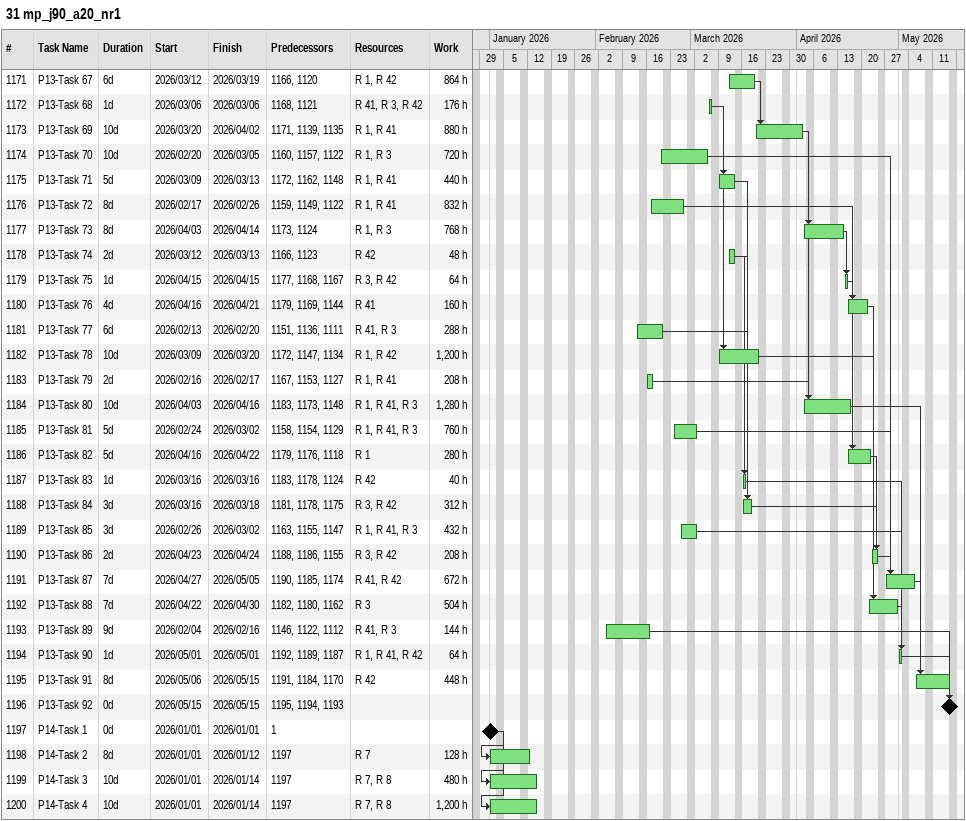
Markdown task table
31 mp_j90_a20_nr1

| ID | Task | Duration | Start | Finish | Predecessors | Resources | Work (h) |
|---|---|---|---|---|---|---|---|
| 1171 | P13-Task 67 | 6d | 2026-03-12 | 2026-03-19 | 1166, 1120 | R 1, R 42 | 864 |
| 1172 | P13-Task 68 | 1d | 2026-03-06 | 2026-03-06 | 1168, 1121 | R 41, R 3, R 42 | 176 |
| 1173 | P13-Task 69 | 10d | 2026-03-20 | 2026-04-02 | 1171, 1139, 1135 | R 1, R 41 | 880 |
| 1174 | P13-Task 70 | 10d | 2026-02-20 | 2026-03-05 | 1160, 1157, 1122 | R 1, R 3 | 720 |
| 1175 | P13-Task 71 | 5d | 2026-03-09 | 2026-03-13 | 1172, 1162, 1148 | R 1, R 41 | 440 |
| 1176 | P13-Task 72 | 8d | 2026-02-17 | 2026-02-26 | 1159, 1149, 1122 | R 1, R 41 | 832 |
| 1177 | P13-Task 73 | 8d | 2026-04-03 | 2026-04-14 | 1173, 1124 | R 1, R 3 | 768 |
| 1178 | P13-Task 74 | 2d | 2026-03-12 | 2026-03-13 | 1166, 1123 | R 42 | 48 |
| 1179 | P13-Task 75 | 1d | 2026-04-15 | 2026-04-15 | 1177, 1168, 1167 | R 3, R 42 | 64 |
| 1180 | P13-Task 76 | 4d | 2026-04-16 | 2026-04-21 | 1179, 1169, 1144 | R 41 | 160 |
| 1181 | P13-Task 77 | 6d | 2026-02-13 | 2026-02-20 | 1151, 1136, 1111 | R 41, R 3 | 288 |
| 1182 | P13-Task 78 | 10d | 2026-03-09 | 2026-03-20 | 1172, 1147, 1134 | R 1, R 42 | 1200 |
| 1183 | P13-Task 79 | 2d | 2026-02-16 | 2026-02-17 | 1167, 1153, 1127 | R 1, R 41 | 208 |
| 1184 | P13-Task 80 | 10d | 2026-04-03 | 2026-04-16 | 1183, 1173, 1148 | R 1, R 41, R 3 | 1280 |
| 1185 | P13-Task 81 | 5d | 2026-02-24 | 2026-03-02 | 1158, 1154, 1129 | R 1, R 41, R 3 | 760 |
| 1186 | P13-Task 82 | 5d | 2026-04-16 | 2026-04-22 | 1179, 1176, 1118 | R 1 | 280 |
| 1187 | P13-Task 83 | 1d | 2026-03-16 | 2026-03-16 | 1183, 1178, 1124 | R 42 | 40 |
| 1188 | P13-Task 84 | 3d | 2026-03-16 | 2026-03-18 | 1181, 1178, 1175 | R 3, R 42 | 312 |
| 1189 | P13-Task 85 | 3d | 2026-02-26 | 2026-03-02 | 1163, 1155, 1147 | R 1, R 41, R 3 | 432 |
| 1190 | P13-Task 86 | 2d | 2026-04-23 | 2026-04-24 | 1188, 1186, 1155 | R 3, R 42 | 208 |
| 1191 | P13-Task 87 | 7d | 2026-04-27 | 2026-05-05 | 1190, 1185, 1174 | R 41, R 42 | 672 |
| 1192 | P13-Task 88 | 7d | 2026-04-22 | 2026-04-30 | 1182, 1180, 1162 | R 3 | 504 |
| 1193 | P13-Task 89 | 9d | 2026-02-04 | 2026-02-16 | 1146, 1122, 1112 | R 41, R 3 | 144 |
| 1194 | P13-Task 90 | 1d | 2026-05-01 | 2026-05-01 | 1192, 1189, 1187 | R 1, R 41, R 42 | 64 |
| 1195 | P13-Task 91 | 8d | 2026-05-06 | 2026-05-15 | 1191, 1184, 1170 | R 42 | 448 |
| 1196 | P13-Task 92 | 0d | 2026-05-15 | 2026-05-15 | 1195, 1194, 1193 |  |  |
| 1197 | P14-Task 1 | 0d | 2026-01-01 | 2026-01-01 | 1 |  |  |
| 1198 | P14-Task 2 | 8d | 2026-01-01 | 2026-01-12 | 1197 | R 7 | 128 |
| 1199 | P14-Task 3 | 10d | 2026-01-01 | 2026-01-14 | 1197 | R 7, R 8 | 480 |
| 1200 | P14-Task 4 | 10d | 2026-01-01 | 2026-01-14 | 1197 | R 7, R 8 | 1200 |
